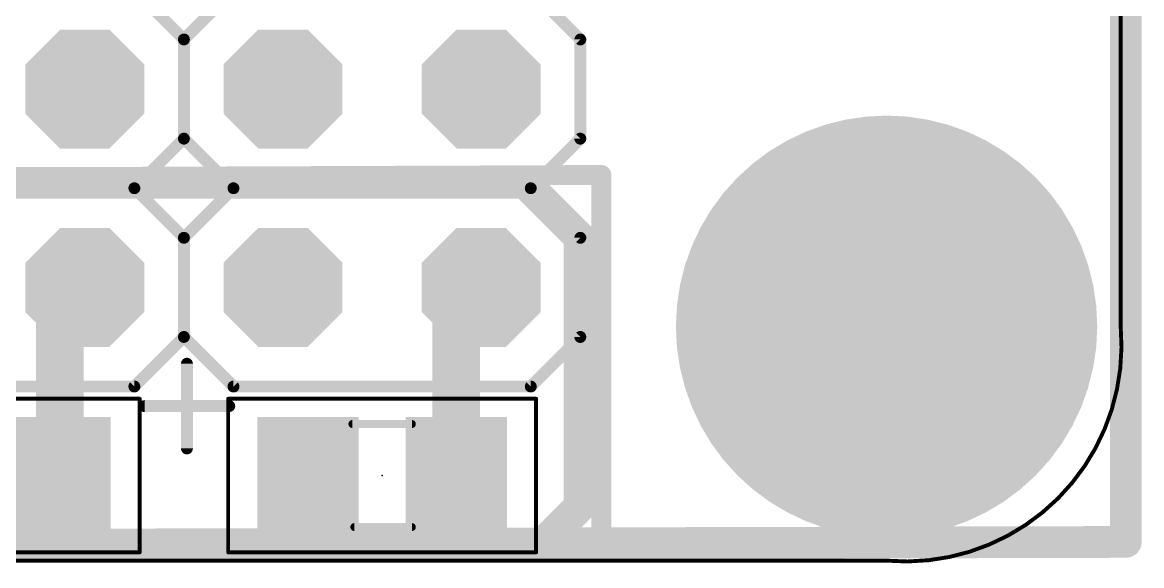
# Model space of a CAD drawing. Extents: x 0.7 to 92.9, y 0.2 to 40.4.
# Drawn here: x 36.46 to 50.8, y 0.25 to 7.2 of the extents above; entities that cross this region are included whole.
import ezdxf

# ---------------------------------------------------------------- set-up
doc = ezdxf.new("R2010")
doc.units = 0
for name, color, linetype in [('1', 14, 'CONTINUOUS'), ('16', 174, 'CONTINUOUS'), ('17', 94, 'CONTINUOUS'), ('20', 178, 'CONTINUOUS'), ('21', 250, 'CONTINUOUS'), ('23', 178, 'CONTINUOUS'), ('39', 14, 'CONTINUOUS'), ('51', 250, 'CONTINUOUS')]:
    doc.layers.add(name, color=color, linetype=linetype)

# ---------------------------------------------------------------- blocks, each defined once
blk = doc.blocks.new('RECT')
blk.add_solid([(-0.5, -0.5), (0.5, -0.5), (-0.5, 0.5), (0.5, 0.5)])
blk = doc.blocks.new('OCTAGONP')
at = {"const_width": 0.5}
blk.add_lwpolyline([(-0.25, -0.1036), (-0.25, 0.1036), (-0.1036, 0.25), (0.1036, 0.25), (0.25, 0.1036), (0.25, -0.1036), (0.1036, -0.25), (-0.1036, -0.25), (-0.25, -0.1036), (-0.25, 0.1036)], dxfattribs=at)
blk = doc.blocks.new('ROUNDP')
at = {"const_width": 0.5}
blk.add_lwpolyline([(0, -0.25, 1), (0, 0.25, 1), (0, -0.25)], format="xyb", dxfattribs=at)

msp = doc.modelspace()

# ---------------------------------------------------------------- linework, layer by layer
at = {"layer": '1'}
for points, const_width in [([(18.5, 5.15), (43.88, 5.25)], 0.254), ([(43.88, 5.25), (43.88, 0.5)], 0.254), ([(36.94, 3.49), (37.26, 3.81)], 0.6096), ([(42.02, 3.49), (42.34, 3.81)], 0.6096), ([(36.94, 1.4), (36.94, 3.49)], 0.6096), ([(42.02, 1.4), (42.02, 3.49)], 0.6096), ([(43.88, 0.5), (18.5, 0.4)], 0.254)]:
    msp.add_lwpolyline(points, dxfattribs=dict(at, const_width=const_width))
for points, const_width in [([(43.9435, 5.25, 1), (43.8165, 5.25)], 0.127), ([(43.8803, 5.1865, 1), (43.8797, 5.3135)], 0.127), ([(37.3678, 3.7022, 1), (37.1522, 3.9178)], 0.3048), ([(42.4478, 3.7022, 1), (42.2322, 3.9178)], 0.3048), ([(36.8322, 3.5978, 1), (37.0478, 3.3822)], 0.3048), ([(37.0924, 3.49, 1), (36.7876, 3.49)], 0.3048), ([(41.9122, 3.5978, 1), (42.1278, 3.3822)], 0.3048), ([(42.1724, 3.49, 1), (41.8676, 3.49)], 0.3048), ([(36.7876, 1.4, 1), (37.0924, 1.4)], 0.3048), ([(41.8676, 1.4, 1), (42.1724, 1.4)], 0.3048), ([(43.8803, 0.4365, 1), (43.8797, 0.5635)], 0.127), ([(43.8165, 0.5, 1), (43.9435, 0.5)], 0.127)]:
    msp.add_lwpolyline(points, format="xyb", dxfattribs=dict(at, const_width=const_width))
at = {"layer": '16', "const_width": 0.4064}
for points in [[(50.6, 40.2), (50.6, 0.55)], [(50.6, 0.55), (10.8, 0.45)]]:
    msp.add_lwpolyline(points, dxfattribs=at)
at = {"layer": '16', "const_width": 0.2032}
for points in [[(50.6003, 0.4484, 1), (50.5997, 0.6516)], [(50.4984, 0.55, 1), (50.7016, 0.55)]]:
    msp.add_lwpolyline(points, format="xyb", dxfattribs=at)
at = {"layer": '20', "const_width": 0.05}
for points in [[(50.535, 3.31), (50.535, 37.31)], [(13.745, 0.31), (47.535, 0.31)]]:
    msp.add_lwpolyline(points, dxfattribs=at)
at = {"layer": '20'}
for points, const_width in [([(47.535, 0.31, 0.4663), (50.535, 3.31)], 0.05), ([(50.5475, 3.3111, 1), (50.5225, 3.3089)], 0.025), ([(50.5225, 3.31, 1), (50.5475, 3.31)], 0.025), ([(47.5361, 0.3225, 1), (47.5339, 0.2975)], 0.025), ([(47.535, 0.2975, 1), (47.535, 0.3225)], 0.025)]:
    msp.add_lwpolyline(points, format="xyb", dxfattribs=dict(at, const_width=const_width))
at = {"layer": '21', "const_width": 0.1524}
for points in [[(38.53, 6.985), (37.895, 7.62)], [(38.53, 6.985), (39.165, 7.62)], [(43.61, 6.985), (42.975, 7.62)], [(38.53, 5.715), (38.53, 6.985)], [(38.53, 5.715), (38.53, 6.985)], [(43.61, 5.715), (43.61, 6.985)], [(37.895, 5.08), (38.53, 5.715)], [(39.165, 5.08), (38.53, 5.715)], [(42.975, 5.08), (43.61, 5.715)], [(34.085, 5.08), (37.895, 5.08)], [(38.53, 4.445), (37.895, 5.08)], [(38.53, 4.445), (39.165, 5.08)], [(39.165, 5.08), (42.975, 5.08)], [(43.61, 4.445), (42.975, 5.08)], [(38.53, 3.175), (38.53, 4.445)], [(38.53, 3.175), (38.53, 4.445)], [(43.61, 3.175), (43.61, 4.445)], [(37.895, 2.54), (38.53, 3.175)], [(39.165, 2.54), (38.53, 3.175)], [(42.975, 2.54), (43.61, 3.175)], [(37.895, 2.54), (34.085, 2.54)], [(42.975, 2.54), (39.165, 2.54)]]:
    msp.add_lwpolyline(points, dxfattribs=at)
at = {"layer": '21', "const_width": 0.0762}
for points in [[(38.5681, 6.985, 1), (38.4919, 6.985)], [(38.5681, 6.985, 1), (38.4919, 6.985)], [(38.5031, 7.0119, 1), (38.5569, 6.9581)], [(38.5031, 6.9581, 1), (38.5569, 7.0119)], [(43.6481, 6.985, 1), (43.5719, 6.985)], [(43.5831, 6.9581, 1), (43.6369, 7.0119)], [(38.4919, 5.715, 1), (38.5681, 5.715)], [(38.4919, 5.715, 1), (38.5681, 5.715)], [(38.5569, 5.7419, 1), (38.5031, 5.6881)], [(38.5569, 5.6881, 1), (38.5031, 5.7419)], [(43.5719, 5.715, 1), (43.6481, 5.715)], [(43.6369, 5.6881, 1), (43.5831, 5.7419)], [(37.9219, 5.1069, 1), (37.8681, 5.0531)], [(37.8681, 5.1069, 1), (37.9219, 5.0531)], [(37.895, 5.0419, 1), (37.895, 5.1181)], [(39.165, 5.1181, 1), (39.165, 5.0419)], [(39.1919, 5.0531, 1), (39.1381, 5.1069)], [(39.1381, 5.0531, 1), (39.1919, 5.1069)], [(43.0019, 5.1069, 1), (42.9481, 5.0531)], [(42.9481, 5.1069, 1), (43.0019, 5.0531)], [(42.975, 5.0419, 1), (42.975, 5.1181)], [(38.5681, 4.445, 1), (38.4919, 4.445)], [(38.5681, 4.445, 1), (38.4919, 4.445)], [(38.5031, 4.4719, 1), (38.5569, 4.4181)], [(38.5031, 4.4181, 1), (38.5569, 4.4719)], [(43.6481, 4.445, 1), (43.5719, 4.445)], [(43.5831, 4.4181, 1), (43.6369, 4.4719)], [(38.4919, 3.175, 1), (38.5681, 3.175)], [(38.4919, 3.175, 1), (38.5681, 3.175)], [(38.5569, 3.2019, 1), (38.5031, 3.1481)], [(38.5569, 3.1481, 1), (38.5031, 3.2019)], [(43.5719, 3.175, 1), (43.6481, 3.175)], [(43.6369, 3.1481, 1), (43.5831, 3.2019)], [(37.8681, 2.5669, 1), (37.9219, 2.5131)], [(37.895, 2.5019, 1), (37.895, 2.5781)], [(39.165, 2.5781, 1), (39.165, 2.5019)], [(39.1381, 2.5131, 1), (39.1919, 2.5669)], [(42.9481, 2.5669, 1), (43.0019, 2.5131)], [(42.975, 2.5019, 1), (42.975, 2.5781)]]:
    msp.add_lwpolyline(points, format="xyb", dxfattribs=at)
at = {"layer": '23'}
msp.add_point((41.07, 1.4), dxfattribs=at)
at = {"layer": '39', "const_width": 0.0508}
for points in [[(34.017, 2.383), (37.963, 2.383)], [(37.963, 2.383), (37.963, 0.417)], [(39.097, 2.383), (43.043, 2.383)], [(39.097, 0.417), (39.097, 2.383)], [(43.043, 2.383), (43.043, 0.417)], [(37.963, 0.417), (34.017, 0.417)], [(43.043, 0.417), (39.097, 0.417)]]:
    msp.add_lwpolyline(points, dxfattribs=at)
at = {"layer": '39', "const_width": 0.0254}
for points in [[(37.9757, 2.383, 1), (37.9503, 2.383)], [(37.963, 2.3703, 1), (37.963, 2.3957)], [(39.097, 2.3957, 1), (39.097, 2.3703)], [(39.1097, 2.383, 1), (39.0843, 2.383)], [(43.0557, 2.383, 1), (43.0303, 2.383)], [(43.043, 2.3703, 1), (43.043, 2.3957)], [(37.963, 0.4043, 1), (37.963, 0.4297)], [(39.097, 0.4297, 1), (39.097, 0.4043)], [(43.043, 0.4043, 1), (43.043, 0.4297)], [(37.9503, 0.417, 1), (37.9757, 0.417)], [(39.0843, 0.417, 1), (39.1097, 0.417)], [(43.0303, 0.417, 1), (43.0557, 0.417)]]:
    msp.add_lwpolyline(points, format="xyb", dxfattribs=at)
at = {"layer": '51'}
for points, const_width in [([(22.7, 5.15), (42.9, 5.15)], 0.4064), ([(42.9, 5.15), (43.6, 4.45)], 0.4064), ([(43.6, 4.45), (43.6, 1)], 0.4064), ([(38.5685, 2.832), (38.5685, 1.7474)], 0.1524), ([(38.0262, 2.2897), (39.1109, 2.2897)], 0.1524), ([(40.689, 2.06), (41.451, 2.06)], 0.1016), ([(43.6, 1), (43.1, 0.5)], 0.4064), ([(40.714, 0.74), (41.451, 0.74)], 0.1016)]:
    msp.add_lwpolyline(points, dxfattribs=dict(at, const_width=const_width))
for points, const_width in [([(42.9718, 5.2218, 1), (42.8282, 5.0782)], 0.2032), ([(42.9, 5.0484, 1), (42.9, 5.2516)], 0.2032), ([(43.7016, 4.45, 1), (43.4984, 4.45)], 0.2032), ([(43.5282, 4.3782, 1), (43.6718, 4.5218)], 0.2032), ([(38.6066, 2.832, 1), (38.5304, 2.832)], 0.0762), ([(38.0262, 2.3278, 1), (38.0262, 2.2516)], 0.0762), ([(39.1109, 2.2516, 1), (39.1109, 2.3278)], 0.0762), ([(40.689, 2.0854, 1), (40.689, 2.0346)], 0.0508), ([(41.451, 2.0346, 1), (41.451, 2.0854)], 0.0508), ([(38.5304, 1.7474, 1), (38.6066, 1.7474)], 0.0762), ([(43.6718, 0.9282, 1), (43.5282, 1.0718)], 0.2032), ([(43.4984, 1, 1), (43.7016, 1)], 0.2032), ([(40.714, 0.7654, 1), (40.714, 0.7146)], 0.0508), ([(41.451, 0.7146, 1), (41.451, 0.7654)], 0.0508), ([(43.0282, 0.5718, 1), (43.1718, 0.4282)], 0.2032)]:
    msp.add_lwpolyline(points, format="xyb", dxfattribs=dict(at, const_width=const_width))

# ---------------------------------------------------------------- block references
at = {"layer": '1', "xscale": 1.3, "yscale": 1.5}
for p in [(36.94, 1.4), (40.12, 1.4), (42.02, 1.4)]:
    msp.add_blockref('RECT', p, dxfattribs=at)
at = {"layer": '17'}
for name, p, xscale, yscale, rotation in [('OCTAGONP', (37.26, 6.35), 1.524, 1.524, 90), ('OCTAGONP', (37.26, 6.35), 1.524, 1.524, 90), ('OCTAGONP', (39.8, 6.35), 1.524, 1.524, 90), ('OCTAGONP', (39.8, 6.35), 1.524, 1.524, 90), ('OCTAGONP', (42.34, 6.35), 1.524, 1.524, 90), ('OCTAGONP', (42.34, 6.35), 1.524, 1.524, 90), ('ROUNDP', (47.535, 3.31), 5.4, 5.4, 180), ('ROUNDP', (47.535, 3.31), 5.4, 5.4, 180), ('OCTAGONP', (37.26, 3.81), 1.524, 1.524, 90), ('OCTAGONP', (37.26, 3.81), 1.524, 1.524, 90), ('OCTAGONP', (39.8, 3.81), 1.524, 1.524, 90), ('OCTAGONP', (39.8, 3.81), 1.524, 1.524, 90), ('OCTAGONP', (42.34, 3.81), 1.524, 1.524, 90), ('OCTAGONP', (42.34, 3.81), 1.524, 1.524, 90)]:
    msp.add_blockref(name, p, dxfattribs=dict(at, xscale=xscale, yscale=yscale, rotation=rotation))
at = {"layer": '51', "xscale": 0.508, "yscale": 0.508, "rotation": 90}
for p in [(37.26, 6.35), (39.8, 6.35), (42.34, 6.35), (37.26, 3.81), (39.8, 3.81), (42.34, 3.81)]:
    msp.add_blockref('RECT', p, dxfattribs=at)
at = {"layer": '51', "xscale": 0.7501, "yscale": 1.4501}
for p in [(36.7206, 1.4012), (40.3529, 1.4012), (41.8007, 1.4012)]:
    msp.add_blockref('RECT', p, dxfattribs=at)

doc.saveas('drawing.dxf')
